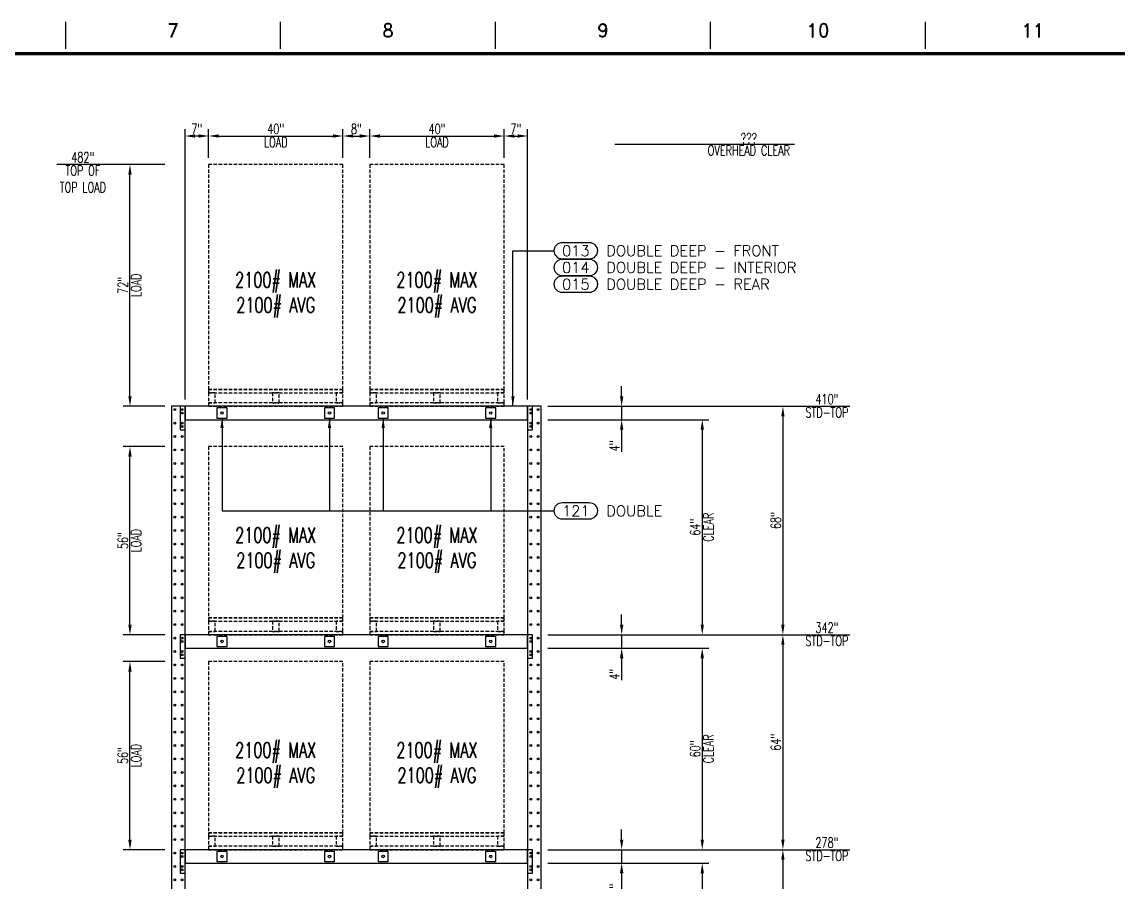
# Model space of a CAD drawing. Extents: x -81 to 963, y -153 to 541.
# Drawn here: x 300.3 to 626.7, y 268.4 to 524.4 of the extents above; entities that cross this region are included whole.
import ezdxf
from ezdxf.enums import TextEntityAlignment as Align

# ---------------------------------------------------------------- set-up
doc = ezdxf.new("R2010")
doc.units = 0
doc.header["$LTSCALE"] = 8
doc.header["$MEASUREMENT"] = 0
doc.linetypes.add('HIDDEN2', pattern=[0.1875, 0.125, -0.0625])
doc.layers.get('DEFPOINTS').update_dxf_attribs({"linetype": 'CONTINUOUS'})
for name, color, linetype in [('BORD', 15, 'CONTINUOUS'), ('FDIM', 2, 'CONTINUOUS'), ('RACKDIM', 7, 'CONTINUOUS'), ('RACKLOAD', 254, 'HIDDEN2'), ('RACKPALLET', 254, 'HIDDEN2'), ('RACKSHELF', 20, 'CONTINUOUS'), ('RACKUPRIGHT', 180, 'CONTINUOUS'), ('TEXTL', 3, 'CONTINUOUS')]:
    doc.layers.add(name, color=color, linetype=linetype)
doc.styles.add('2thirds', font='romans.shx', dxfattribs={"width": 0.7})
doc.styles.add('DCMARCH', font='stylu.ttf', dxfattribs={"width": 0.75, "oblique": 15})
doc.styles.add('ROMAND', font='ROMAND')
doc.styles.add('SIMPLEX', font='SIMPLEX')
doc.dimstyles.new('2tfrac16', dxfattribs={"dimscale": 32, "dimtxt": 0.0938, "dimasz": 0.0938, "dimexe": 0.0625, "dimexo": 0.0625, "dimgap": 0.01, "dimtad": 1, "dimdec": 4, "dimzin": 1, "dimdsep": 46, "dimlunit": 5, "dimtxsty": '2thirds', "dimcen": 0.0625, "dimclrd": 256, "dimclre": 256, "dimclrt": 256, "dimadec": 0, "dimazin": 0, "dimtfac": 0.75, "dimtdec": 4, "dimtmove": 0, "dimatfit": 0, "dimfxl": 1, "dimtvp": 0.75, "dimfrac": 2, "dimtolj": 1, "dimtzin": 0, "dimarcsym": 0})
doc.dimstyles.new('2tfrac32', dxfattribs={"dimscale": 32, "dimtxt": 0.0938, "dimasz": 0.0938, "dimexe": 0.0625, "dimexo": 0.0625, "dimgap": 0.01, "dimtad": 1, "dimdec": 5, "dimzin": 1, "dimdsep": 46, "dimlunit": 5, "dimtxsty": '2thirds', "dimcen": 0.0625, "dimclrd": 256, "dimclre": 256, "dimclrt": 256, "dimadec": 0, "dimazin": 0, "dimtfac": 0.75, "dimtdec": 4, "dimtmove": 0, "dimatfit": 0, "dimfxl": 1, "dimtvp": 0.75, "dimfrac": 2, "dimtolj": 1, "dimtzin": 0, "dimarcsym": 0})

# ---------------------------------------------------------------- blocks, each defined once
blk = doc.blocks.new('*D66')
at = {"layer": 'DEFPOINTS', "color": 0}
for p in [(454.93, 278), (454.93, 274), (478.93, 274)]:
    blk.add_point(p, dxfattribs=at)
at = {"layer": 'RACKDIM', "lineweight": -2}
for p, q in [((478.93, 281), (478.93, 284)), ((456.93, 278), (480.93, 278)), ((478.93, 278), (478.93, 274)), ((456.93, 274), (480.93, 274)), ((478.93, 271), (478.93, 264.46))]:
    blk.add_line(p, q, dxfattribs=at)
at = {"layer": 'RACKDIM'}
for points in [[(478.43, 281), (479.43, 281), (478.93, 278)], [(478.43, 271), (479.43, 271), (478.93, 274)]]:
    blk.add_solid(points, dxfattribs=at)
at = {"layer": 'RACKDIM', "insert": (476.82, 266.23), "char_height": 3.002, "attachment_point": 5, "rotation": 89.9998, "style": '2thirds'}
blk.add_mtext('\\A1;4"', dxfattribs=at)
blk = doc.blocks.new('*D67')
at = {"layer": 'DEFPOINTS', "color": 0}
for p in [(454.93, 274), (454.93, 212), (502.93, 212)]:
    blk.add_point(p, dxfattribs=at)
at = {"layer": 'RACKDIM', "lineweight": -2}
for p, q in [((456.93, 274), (504.93, 274)), ((502.93, 271), (502.93, 215)), ((456.93, 212), (504.93, 212))]:
    blk.add_line(p, q, dxfattribs=at)
at = {"layer": 'RACKDIM'}
for points in [[(502.43, 271), (503.43, 271), (502.93, 274)], [(502.43, 215), (503.43, 215), (502.93, 212)]]:
    blk.add_solid(points, dxfattribs=at)
at = {"layer": 'RACKDIM', "char_height": 3.002, "attachment_point": 5, "rotation": 89.9998, "style": '2thirds'}
for s, insert in [('\\A1;62"', (500.82, 243)), ('\\A1;CLEAR', (504.75, 243))]:
    blk.add_mtext(s, dxfattribs=dict(at, insert=insert))
blk = doc.blocks.new('*D68')
at = {"layer": 'DEFPOINTS', "color": 0}
for p in [(454.93, 278), (454.93, 212), (526.93, 212)]:
    blk.add_point(p, dxfattribs=at)
at = {"layer": 'RACKDIM', "lineweight": -2}
for p, q in [((456.93, 278), (528.93, 278)), ((526.93, 275), (526.93, 215)), ((456.93, 212), (528.93, 212))]:
    blk.add_line(p, q, dxfattribs=at)
at = {"layer": 'RACKDIM'}
for points in [[(526.43, 275), (527.43, 275), (526.93, 278)], [(526.43, 215), (527.43, 215), (526.93, 212)]]:
    blk.add_solid(points, dxfattribs=at)
at = {"layer": 'RACKDIM', "insert": (524.82, 245), "char_height": 3.002, "attachment_point": 5, "rotation": 89.9998, "style": '2thirds'}
blk.add_mtext('\\A1;66"', dxfattribs=at)
blk = doc.blocks.new('*D69')
at = {"layer": 'DEFPOINTS', "color": 0}
for p in [(454.93, 278), (532.93, 278), (348.93, 0)]:
    blk.add_point(p, dxfattribs=at)
at = {"layer": 'RACKDIM', "lineweight": -2}
blk.add_line((456.93, 278), (546.86, 278), dxfattribs=at)
at = {"layer": 'RACKDIM', "attachment_point": 5, "style": '2thirds'}
for s, insert, char_height in [('\\A1;278"', (540.05, 280.11), 3.002), ('\\A1;STD-TOP', (540.05, 276.18), 3.0016)]:
    blk.add_mtext(s, dxfattribs=dict(at, insert=insert, char_height=char_height))
blk = doc.blocks.new('*D70')
at = {"layer": 'DEFPOINTS', "color": 0}
for p in [(332.52, 334), (344.93, 334), (344.93, 278)]:
    blk.add_point(p, dxfattribs=at)
at = {"layer": 'RACKDIM', "lineweight": -2}
for p, q in [((342.93, 334), (330.52, 334)), ((332.52, 281), (332.52, 331)), ((342.93, 278), (330.52, 278))]:
    blk.add_line(p, q, dxfattribs=at)
at = {"layer": 'RACKDIM'}
for points in [[(332.02, 331), (333.02, 331), (332.52, 334)], [(332.02, 281), (333.02, 281), (332.52, 278)]]:
    blk.add_solid(points, dxfattribs=at)
at = {"layer": 'RACKDIM', "char_height": 3.002, "attachment_point": 5, "rotation": 89.9998, "style": '2thirds'}
for s, insert in [('\\A1;56"', (330.41, 306)), ('\\A1;LOAD', (334.34, 306))]:
    blk.add_mtext(s, dxfattribs=dict(at, insert=insert))
blk = doc.blocks.new('*D71')
at = {"layer": 'DEFPOINTS', "color": 0}
for p in [(454.93, 342), (454.93, 338), (478.93, 338)]:
    blk.add_point(p, dxfattribs=at)
at = {"layer": 'RACKDIM', "lineweight": -2}
for p, q in [((478.93, 345), (478.93, 348)), ((456.93, 342), (480.93, 342)), ((478.93, 342), (478.93, 338)), ((456.93, 338), (480.93, 338)), ((478.93, 335), (478.93, 328.46))]:
    blk.add_line(p, q, dxfattribs=at)
at = {"layer": 'RACKDIM'}
for points in [[(478.43, 345), (479.43, 345), (478.93, 342)], [(478.43, 335), (479.43, 335), (478.93, 338)]]:
    blk.add_solid(points, dxfattribs=at)
at = {"layer": 'RACKDIM', "insert": (476.82, 330.23), "char_height": 3.002, "attachment_point": 5, "rotation": 89.9998, "style": '2thirds'}
blk.add_mtext('\\A1;4"', dxfattribs=at)
blk = doc.blocks.new('*D72')
at = {"layer": 'DEFPOINTS', "color": 0}
for p in [(454.93, 338), (454.93, 278), (502.93, 278)]:
    blk.add_point(p, dxfattribs=at)
at = {"layer": 'RACKDIM', "lineweight": -2}
for p, q in [((456.93, 338), (504.93, 338)), ((502.93, 335), (502.93, 281)), ((456.93, 278), (504.93, 278))]:
    blk.add_line(p, q, dxfattribs=at)
at = {"layer": 'RACKDIM'}
for points in [[(502.43, 335), (503.43, 335), (502.93, 338)], [(502.43, 281), (503.43, 281), (502.93, 278)]]:
    blk.add_solid(points, dxfattribs=at)
at = {"layer": 'RACKDIM', "char_height": 3.002, "attachment_point": 5, "rotation": 89.9998, "style": '2thirds'}
for s, insert in [('\\A1;60"', (500.82, 308)), ('\\A1;CLEAR', (504.75, 308))]:
    blk.add_mtext(s, dxfattribs=dict(at, insert=insert))
blk = doc.blocks.new('*D73')
at = {"layer": 'DEFPOINTS', "color": 0}
for p in [(454.93, 342), (454.93, 278), (526.93, 278)]:
    blk.add_point(p, dxfattribs=at)
at = {"layer": 'RACKDIM', "lineweight": -2}
for p, q in [((456.93, 342), (528.93, 342)), ((526.93, 339), (526.93, 281)), ((456.93, 278), (528.93, 278))]:
    blk.add_line(p, q, dxfattribs=at)
at = {"layer": 'RACKDIM'}
for points in [[(526.43, 339), (527.43, 339), (526.93, 342)], [(526.43, 281), (527.43, 281), (526.93, 278)]]:
    blk.add_solid(points, dxfattribs=at)
at = {"layer": 'RACKDIM', "insert": (524.82, 310), "char_height": 3.002, "attachment_point": 5, "rotation": 89.9998, "style": '2thirds'}
blk.add_mtext('\\A1;64"', dxfattribs=at)
blk = doc.blocks.new('*D74')
at = {"layer": 'DEFPOINTS', "color": 0}
for p in [(454.93, 342), (532.93, 342), (348.93, 0)]:
    blk.add_point(p, dxfattribs=at)
at = {"layer": 'RACKDIM', "lineweight": -2}
blk.add_line((456.93, 342), (546.86, 342), dxfattribs=at)
at = {"layer": 'RACKDIM', "attachment_point": 5, "style": '2thirds'}
for s, insert, char_height in [('\\A1;342"', (540.05, 344.11), 3.002), ('\\A1;STD-TOP', (540.05, 340.18), 3.0016)]:
    blk.add_mtext(s, dxfattribs=dict(at, insert=insert, char_height=char_height))
blk = doc.blocks.new('*D75')
at = {"layer": 'DEFPOINTS', "color": 0}
for p in [(332.52, 398), (344.93, 398), (344.93, 342)]:
    blk.add_point(p, dxfattribs=at)
at = {"layer": 'RACKDIM', "lineweight": -2}
for p, q in [((342.93, 398), (330.52, 398)), ((332.52, 345), (332.52, 395)), ((342.93, 342), (330.52, 342))]:
    blk.add_line(p, q, dxfattribs=at)
at = {"layer": 'RACKDIM'}
for points in [[(332.02, 395), (333.02, 395), (332.52, 398)], [(332.02, 345), (333.02, 345), (332.52, 342)]]:
    blk.add_solid(points, dxfattribs=at)
at = {"layer": 'RACKDIM', "char_height": 3.002, "attachment_point": 5, "rotation": 89.9998, "style": '2thirds'}
for s, insert in [('\\A1;56"', (330.41, 370)), ('\\A1;LOAD', (334.34, 370))]:
    blk.add_mtext(s, dxfattribs=dict(at, insert=insert))
blk = doc.blocks.new('*D76')
at = {"layer": 'DEFPOINTS', "color": 0}
for p in [(454.93, 410), (454.93, 406), (478.93, 406)]:
    blk.add_point(p, dxfattribs=at)
at = {"layer": 'RACKDIM', "lineweight": -2}
for p, q in [((478.93, 413), (478.93, 416)), ((456.93, 410), (480.93, 410)), ((478.93, 410), (478.93, 406)), ((456.93, 406), (480.93, 406)), ((478.93, 403), (478.93, 396.46))]:
    blk.add_line(p, q, dxfattribs=at)
at = {"layer": 'RACKDIM'}
for points in [[(478.43, 413), (479.43, 413), (478.93, 410)], [(478.43, 403), (479.43, 403), (478.93, 406)]]:
    blk.add_solid(points, dxfattribs=at)
at = {"layer": 'RACKDIM', "insert": (476.82, 398.23), "char_height": 3.002, "attachment_point": 5, "rotation": 89.9998, "style": '2thirds'}
blk.add_mtext('\\A1;4"', dxfattribs=at)
blk = doc.blocks.new('*D77')
at = {"layer": 'DEFPOINTS', "color": 0}
for p in [(454.93, 406), (454.93, 342), (502.93, 342)]:
    blk.add_point(p, dxfattribs=at)
at = {"layer": 'RACKDIM', "lineweight": -2}
for p, q in [((456.93, 406), (504.93, 406)), ((502.93, 403), (502.93, 345)), ((456.93, 342), (504.93, 342))]:
    blk.add_line(p, q, dxfattribs=at)
at = {"layer": 'RACKDIM'}
for points in [[(502.43, 403), (503.43, 403), (502.93, 406)], [(502.43, 345), (503.43, 345), (502.93, 342)]]:
    blk.add_solid(points, dxfattribs=at)
at = {"layer": 'RACKDIM', "char_height": 3.002, "attachment_point": 5, "rotation": 89.9998, "style": '2thirds'}
for s, insert in [('\\A1;64"', (500.82, 374)), ('\\A1;CLEAR', (504.75, 374))]:
    blk.add_mtext(s, dxfattribs=dict(at, insert=insert))
blk = doc.blocks.new('*D78')
at = {"layer": 'DEFPOINTS', "color": 0}
for p in [(454.93, 410), (454.93, 342), (526.93, 342)]:
    blk.add_point(p, dxfattribs=at)
at = {"layer": 'RACKDIM', "lineweight": -2}
for p, q in [((456.93, 410), (528.93, 410)), ((526.93, 407), (526.93, 345)), ((456.93, 342), (528.93, 342))]:
    blk.add_line(p, q, dxfattribs=at)
at = {"layer": 'RACKDIM'}
for points in [[(526.43, 407), (527.43, 407), (526.93, 410)], [(526.43, 345), (527.43, 345), (526.93, 342)]]:
    blk.add_solid(points, dxfattribs=at)
at = {"layer": 'RACKDIM', "insert": (524.82, 376), "char_height": 3.002, "attachment_point": 5, "rotation": 89.9998, "style": '2thirds'}
blk.add_mtext('\\A1;68"', dxfattribs=at)
blk = doc.blocks.new('*D79')
at = {"layer": 'DEFPOINTS', "color": 0}
for p in [(454.93, 410), (532.93, 410), (348.93, 0)]:
    blk.add_point(p, dxfattribs=at)
at = {"layer": 'RACKDIM', "lineweight": -2}
blk.add_line((456.93, 410), (546.86, 410), dxfattribs=at)
at = {"layer": 'RACKDIM', "attachment_point": 5, "style": '2thirds'}
for s, insert, char_height in [('\\A1;410"', (540.05, 412.11), 3.002), ('\\A1;STD-TOP', (540.05, 408.18), 3.0016)]:
    blk.add_mtext(s, dxfattribs=dict(at, insert=insert, char_height=char_height))
blk = doc.blocks.new('*D80')
at = {"layer": 'DEFPOINTS', "color": 0}
for p in [(332.52, 482), (344.93, 482), (344.93, 410)]:
    blk.add_point(p, dxfattribs=at)
at = {"layer": 'RACKDIM', "lineweight": -2}
for p, q in [((342.93, 482), (330.52, 482)), ((332.52, 413), (332.52, 479)), ((342.93, 410), (330.52, 410))]:
    blk.add_line(p, q, dxfattribs=at)
at = {"layer": 'RACKDIM'}
for points in [[(332.02, 479), (333.02, 479), (332.52, 482)], [(332.02, 413), (333.02, 413), (332.52, 410)]]:
    blk.add_solid(points, dxfattribs=at)
at = {"layer": 'RACKDIM', "char_height": 3.002, "attachment_point": 5, "rotation": 89.9998, "style": '2thirds'}
for s, insert in [('\\A1;72"', (330.41, 446)), ('\\A1;LOAD', (334.34, 446))]:
    blk.add_mtext(s, dxfattribs=dict(at, insert=insert))
blk = doc.blocks.new('*D81')
at = {"layer": 'DEFPOINTS', "color": 0}
for p in [(348.93, 490.47), (355.93, 482), (348.93, 410)]:
    blk.add_point(p, dxfattribs=at)
at = {"layer": 'RACKDIM', "lineweight": -2}
for p, q in [((348.93, 412), (348.93, 492.47)), ((352.93, 490.47), (351.93, 490.47)), ((355.93, 484), (355.93, 492.47))]:
    blk.add_line(p, q, dxfattribs=at)
at = {"layer": 'RACKDIM'}
for points in [[(351.93, 490.97), (351.93, 489.97), (348.93, 490.47)], [(352.93, 490.97), (352.93, 489.97), (355.93, 490.47)]]:
    blk.add_solid(points, dxfattribs=at)
at = {"layer": 'RACKDIM', "insert": (352.43, 492.58), "char_height": 3.002, "attachment_point": 5, "style": '2thirds'}
blk.add_mtext('\\A1;7"', dxfattribs=at)
blk = doc.blocks.new('*D82')
at = {"layer": 'DEFPOINTS', "color": 0}
for p in [(395.93, 490.47), (355.93, 482), (395.93, 482)]:
    blk.add_point(p, dxfattribs=at)
at = {"layer": 'RACKDIM', "lineweight": -2}
for p, q in [((355.93, 484), (355.93, 492.47)), ((358.93, 490.47), (392.93, 490.47)), ((395.93, 484), (395.93, 492.47))]:
    blk.add_line(p, q, dxfattribs=at)
at = {"layer": 'RACKDIM'}
for points in [[(358.93, 490.97), (358.93, 489.97), (355.93, 490.47)], [(392.93, 490.97), (392.93, 489.97), (395.93, 490.47)]]:
    blk.add_solid(points, dxfattribs=at)
at = {"layer": 'RACKDIM', "char_height": 3.002, "attachment_point": 5, "style": '2thirds'}
for s, insert in [('\\A1;40"', (375.93, 492.58)), ('\\A1;LOAD', (375.93, 488.65))]:
    blk.add_mtext(s, dxfattribs=dict(at, insert=insert))
blk = doc.blocks.new('*D83')
at = {"layer": 'DEFPOINTS', "color": 0}
for p in [(403.93, 490.47), (395.93, 482), (403.93, 482)]:
    blk.add_point(p, dxfattribs=at)
at = {"layer": 'RACKDIM', "lineweight": -2}
for p, q in [((395.93, 484), (395.93, 492.47)), ((398.93, 490.47), (400.93, 490.47)), ((403.93, 484), (403.93, 492.47))]:
    blk.add_line(p, q, dxfattribs=at)
at = {"layer": 'RACKDIM'}
for points in [[(398.93, 490.97), (398.93, 489.97), (395.93, 490.47)], [(400.93, 490.97), (400.93, 489.97), (403.93, 490.47)]]:
    blk.add_solid(points, dxfattribs=at)
at = {"layer": 'RACKDIM', "insert": (399.93, 492.58), "char_height": 3.002, "attachment_point": 5, "style": '2thirds'}
blk.add_mtext('\\A1;8"', dxfattribs=at)
blk = doc.blocks.new('*D84')
at = {"layer": 'DEFPOINTS', "color": 0}
for p in [(443.93, 490.47), (403.93, 482), (443.93, 482)]:
    blk.add_point(p, dxfattribs=at)
at = {"layer": 'RACKDIM', "lineweight": -2}
for p, q in [((403.93, 484), (403.93, 492.47)), ((406.93, 490.47), (440.93, 490.47)), ((443.93, 484), (443.93, 492.47))]:
    blk.add_line(p, q, dxfattribs=at)
at = {"layer": 'RACKDIM'}
for points in [[(406.93, 490.97), (406.93, 489.97), (403.93, 490.47)], [(440.93, 490.97), (440.93, 489.97), (443.93, 490.47)]]:
    blk.add_solid(points, dxfattribs=at)
at = {"layer": 'RACKDIM', "char_height": 3.002, "attachment_point": 5, "style": '2thirds'}
for s, insert in [('\\A1;40"', (423.93, 492.58)), ('\\A1;LOAD', (423.93, 488.65))]:
    blk.add_mtext(s, dxfattribs=dict(at, insert=insert))
blk = doc.blocks.new('*D85')
at = {"layer": 'DEFPOINTS', "color": 0}
for p in [(450.93, 490.47), (443.93, 482), (450.93, 410)]:
    blk.add_point(p, dxfattribs=at)
at = {"layer": 'RACKDIM', "lineweight": -2}
for p, q in [((443.93, 484), (443.93, 492.47)), ((446.93, 490.47), (447.93, 490.47)), ((450.93, 412), (450.93, 492.47))]:
    blk.add_line(p, q, dxfattribs=at)
at = {"layer": 'RACKDIM'}
for points in [[(446.93, 490.97), (446.93, 489.97), (443.93, 490.47)], [(447.93, 490.97), (447.93, 489.97), (450.93, 490.47)]]:
    blk.add_solid(points, dxfattribs=at)
at = {"layer": 'RACKDIM', "insert": (447.43, 492.58), "char_height": 3.002, "attachment_point": 5, "style": '2thirds'}
blk.add_mtext('\\A1;7"', dxfattribs=at)
blk = doc.blocks.new('*D86')
at = {"layer": 'DEFPOINTS', "color": 0}
for p in [(326.52, 482), (344.93, 482), (348.93, 0)]:
    blk.add_point(p, dxfattribs=at)
at = {"layer": 'RACKDIM', "lineweight": -2}
for p, q in [((332.52, 482), (310.79, 482)), ((338.52, 482), (332.52, 482)), ((342.93, 482), (338.52, 482))]:
    blk.add_line(p, q, dxfattribs=at)
at = {"layer": 'RACKDIM', "char_height": 3.002, "attachment_point": 5, "style": '2thirds'}
for s, insert in [('\\A1;482"', (318.49, 484.11)), ('\\A1;TOP OF\\PTOP LOAD', (318.49, 477.68))]:
    blk.add_mtext(s, dxfattribs=dict(at, insert=insert))
blk = doc.blocks.new('*D87')
at = {"layer": 'DEFPOINTS', "color": 0}
for p in [(474.93, 488), (502.93, 488), (348.93, 0)]:
    blk.add_point(p, dxfattribs=at)
at = {"layer": 'RACKDIM', "lineweight": -2}
blk.add_line((476.93, 488), (530.36, 488), dxfattribs=at)
at = {"layer": 'RACKDIM', "attachment_point": 5, "style": '2thirds'}
for s, insert, char_height in [('\\A1;???', (516.81, 489.82), 3.002), ('\\A1;OVERHEAD CLEAR', (516.81, 486.18), 3.0016)]:
    blk.add_mtext(s, dxfattribs=dict(at, insert=insert, char_height=char_height))
blk = doc.blocks.new('sbord_d')
at = {"layer": 'BORD'}
for p, q in [((12, 20.062), (12, 20.312)), ((14, 20.062), (14, 20.312)), ((16, 20.062), (16, 20.312)), ((18, 20.062), (18, 20.312)), ((20, 20.062), (20, 20.312))]:
    blk.add_line(p, q, dxfattribs=at)
at = {"layer": 'BORD', "const_width": 0.0313}
blk.add_lwpolyline([(-0.016, -0.016), (32.016, -0.016), (32.016, 20.016), (-0.016, 20.016)], close=True, dxfattribs=at)
at = {"layer": 'BORD', "style": 'ROMAND'}
for s, p in [('7', (13, 20.234)), ('8', (15, 20.234)), ('9', (17, 20.234)), ('10', (19, 20.234)), ('11', (21, 20.234))]:
    blk.add_text(s, height=0.125, dxfattribs=at).set_placement(p, align=Align.MIDDLE)
at = {"layer": 'TEXTL', "flags": 8}
for tag, height, style, p in [('TITLE1', 0.156, 'SIMPLEX', (30.266, 2.776)), ('TITLE2', 0.156, 'SIMPLEX', (30.266, 2.443)), ('CHK', 0.0938, 'SIMPLEX', (29.828, 0.883)), ('APP', 0.0938, 'SIMPLEX', (30.703, 0.883)), ('JOB#', 0.125, 'ROMAND', (30.12, 0.133)), ('SHT', 0.125, 'ROMAND', (31.193, 0.133)), ('REV', 0.125, 'ROMAND', (31.789, 0.133))]:
    blk.add_attdef(tag, text='', height=height, dxfattribs=dict(at, style=style)).set_placement(p, align=Align.MIDDLE)
at = {"layer": 'TEXTL', "style": 'SIMPLEX', "flags": 8}
for tag, height, p in [('CUSTOMER', 0.156, (30.266, 1.697)), ('LOCATION', 0.125, (30.266, 1.364)), ('REVC', 0.0781, (20.259, 0.945)), ('CCHK', 0.0781, (27.255, 0.943)), ('REVB', 0.0781, (20.259, 0.695)), ('BCHK', 0.0781, (27.255, 0.683)), ('REVA', 0.0781, (20.259, 0.445)), ('ACHK', 0.0781, (27.255, 0.443))]:
    blk.add_attdef(tag, text='', height=height, dxfattribs=at).set_placement(p, align=Align.CENTER)
at = {"layer": 'TEXTL', "flags": 8}
for tag, p, height, style in [('REVCDESC', (20.625, 0.943), 0.0781, 'SIMPLEX'), ('REVBDESC', (20.625, 0.683), 0.0781, 'SIMPLEX'), ('REVADESC', (20.625, 0.443), 0.0781, 'SIMPLEX'), ('DWG#', (30.055, -0.566), 0.0938, 'ROMAND')]:
    blk.add_attdef(tag, p, '', height=height, dxfattribs=dict(at, style=style))
at = {"layer": 'TEXTL', "style": 'DCMARCH', "oblique": 15, "width": 0.75, "flags": 8}
for tag, p in [('CBY', (26.755, 0.943)), ('BBY', (26.755, 0.683)), ('ABY', (26.755, 0.443))]:
    blk.add_attdef(tag, text='', height=0.0781, dxfattribs=at).set_placement(p, align=Align.CENTER)
at = {"layer": 'TEXTL', "style": 'SIMPLEX', "flags": 8}
for tag, height, width, p, p2 in [('CAPP', 0.0781, 1.292308, (27.588, 0.944), (27.963, 0.944)), ('CDT', 0.0781, 1.866, (28.071, 0.943), (28.46, 0.943)), ('SCALE', 0.0938, 1.702732, (31.234, 0.837), (31.941, 0.837)), ('BAPP', 0.0781, 1.292308, (27.588, 0.683), (27.963, 0.683)), ('BDT', 0.0781, 1.866, (28.071, 0.683), (28.46, 0.683)), ('AAPP', 0.0781, 1.275949, (27.588, 0.443), (27.963, 0.443)), ('ADT', 0.0781, 1.833263, (28.071, 0.443), (28.46, 0.443)), ('DATE', 0.0938, 2.134634, (28.609, 0.462), (29.315, 0.462)), ('CHKDT', 0.0938, 1.555556, (29.484, 0.462), (30.172, 0.462)), ('APPDT', 0.0938, 1.555556, (30.359, 0.462), (31.047, 0.462)), ('PLOT#', 0.0938, 8.555556, (31.234, 0.462), (31.922, 0.462))]:
    blk.add_attdef(tag, text='', height=height, dxfattribs=dict(at, width=width)).set_placement(p, p2, align=Align.FIT)
at = {"layer": 'TEXTL', "style": 'DCMARCH', "oblique": 15, "width": 0.75, "flags": 8}
blk.add_attdef('DRBY', (28.593, 0.821), '', height=0.125, dxfattribs=at)

msp = doc.modelspace()

# ---------------------------------------------------------------- linework, layer by layer
at = {"layer": 'FDIM'}
for points in [[(461.33795, 453.82278, -1), (461.33795, 458.80638), (469.21495, 458.80638, -1), (469.21495, 453.82278)], [(461.33795, 448.83918, -1), (461.33795, 453.82278), (469.21495, 453.82278, -1), (469.21495, 448.83918)], [(461.33795, 443.85559, -1), (461.33795, 448.83918), (469.21495, 448.83918, -1), (469.21495, 443.85559)], [(461.33795, 376.36926, -1), (461.33795, 381.35286), (469.21495, 381.35286, -1), (469.21495, 376.36926)]]:
    msp.add_lwpolyline(points, format="xyb", close=True, dxfattribs=at)
at = {"layer": 'RACKLOAD'}
for points in [[(355.92916, 415), (395.92916, 415), (395.92916, 482), (355.92916, 482), (355.92916, 415)], [(403.92916, 415), (443.92916, 415), (443.92916, 482), (403.92916, 482), (403.92916, 415)], [(355.92916, 347), (395.92916, 347), (395.92916, 398), (355.92916, 398), (355.92916, 347)], [(403.92916, 347), (443.92916, 347), (443.92916, 398), (403.92916, 398), (403.92916, 347)], [(355.92916, 283), (395.92916, 283), (395.92916, 334), (355.92916, 334), (355.92916, 283)], [(403.92916, 283), (443.92916, 283), (443.92916, 334), (403.92916, 334), (403.92916, 283)]]:
    msp.add_lwpolyline(points, dxfattribs=at)
at = {"layer": 'RACKPALLET'}
for points in [[(355.92916, 414), (395.92916, 414), (395.92916, 415), (355.92916, 415), (355.92916, 414)], [(403.92916, 414), (443.92916, 414), (443.92916, 415), (403.92916, 415), (403.92916, 414)], [(355.92916, 411), (357.92916, 411), (357.92916, 414), (355.92916, 414), (355.92916, 411)], [(374.92916, 411), (376.92916, 411), (376.92916, 414), (374.92916, 414), (374.92916, 411)], [(393.92916, 411), (395.92916, 411), (395.92916, 414), (393.92916, 414), (393.92916, 411)], [(403.92916, 411), (405.92916, 411), (405.92916, 414), (403.92916, 414), (403.92916, 411)], [(422.92916, 411), (424.92916, 411), (424.92916, 414), (422.92916, 414), (422.92916, 411)], [(441.92916, 411), (443.92916, 411), (443.92916, 414), (441.92916, 414), (441.92916, 411)], [(355.92916, 410), (395.92916, 410), (395.92916, 411), (355.92916, 411), (355.92916, 410)], [(403.92916, 410), (443.92916, 410), (443.92916, 411), (403.92916, 411), (403.92916, 410)], [(355.92916, 346), (395.92916, 346), (395.92916, 347), (355.92916, 347), (355.92916, 346)], [(355.92916, 343), (357.92916, 343), (357.92916, 346), (355.92916, 346), (355.92916, 343)], [(374.92916, 343), (376.92916, 343), (376.92916, 346), (374.92916, 346), (374.92916, 343)], [(393.92916, 343), (395.92916, 343), (395.92916, 346), (393.92916, 346), (393.92916, 343)], [(403.92916, 346), (443.92916, 346), (443.92916, 347), (403.92916, 347), (403.92916, 346)], [(403.92916, 343), (405.92916, 343), (405.92916, 346), (403.92916, 346), (403.92916, 343)], [(422.92916, 343), (424.92916, 343), (424.92916, 346), (422.92916, 346), (422.92916, 343)], [(441.92916, 343), (443.92916, 343), (443.92916, 346), (441.92916, 346), (441.92916, 343)], [(355.92916, 342), (395.92916, 342), (395.92916, 343), (355.92916, 343), (355.92916, 342)], [(403.92916, 342), (443.92916, 342), (443.92916, 343), (403.92916, 343), (403.92916, 342)], [(355.92916, 282), (395.92916, 282), (395.92916, 283), (355.92916, 283), (355.92916, 282)], [(355.92916, 279), (357.92916, 279), (357.92916, 282), (355.92916, 282), (355.92916, 279)], [(374.92916, 279), (376.92916, 279), (376.92916, 282), (374.92916, 282), (374.92916, 279)], [(393.92916, 279), (395.92916, 279), (395.92916, 282), (393.92916, 282), (393.92916, 279)], [(403.92916, 282), (443.92916, 282), (443.92916, 283), (403.92916, 283), (403.92916, 282)], [(403.92916, 279), (405.92916, 279), (405.92916, 282), (403.92916, 282), (403.92916, 279)], [(422.92916, 279), (424.92916, 279), (424.92916, 282), (422.92916, 282), (422.92916, 279)], [(441.92916, 279), (443.92916, 279), (443.92916, 282), (441.92916, 282), (441.92916, 279)], [(355.92916, 278), (395.92916, 278), (395.92916, 279), (355.92916, 279), (355.92916, 278)], [(403.92916, 278), (443.92916, 278), (443.92916, 279), (403.92916, 279), (403.92916, 278)]]:
    msp.add_lwpolyline(points, dxfattribs=at)
at = {"layer": 'RACKSHELF'}
for points in [[(347.42916, 403), (348.92916, 403), (348.92916, 410), (347.42916, 410), (347.42916, 403)], [(348.92916, 406), (450.92916, 406), (450.92916, 410), (348.92916, 410), (348.92916, 406)], [(358.42916, 406.5), (361.42916, 406.5), (361.42916, 409.5), (358.42916, 409.5), (358.42916, 406.5)], [(390.42916, 406.5), (393.42916, 406.5), (393.42916, 409.5), (390.42916, 409.5), (390.42916, 406.5)], [(406.42916, 406.5), (409.42916, 406.5), (409.42916, 409.5), (406.42916, 409.5), (406.42916, 406.5)], [(438.42916, 406.5), (441.42916, 406.5), (441.42916, 409.5), (438.42916, 409.5), (438.42916, 406.5)], [(450.92916, 403), (452.42916, 403), (452.42916, 410), (450.92916, 410), (450.92916, 403)], [(347.42916, 335), (348.92916, 335), (348.92916, 342), (347.42916, 342), (347.42916, 335)], [(348.92916, 338), (450.92916, 338), (450.92916, 342), (348.92916, 342), (348.92916, 338)], [(358.42916, 338.5), (361.42916, 338.5), (361.42916, 341.5), (358.42916, 341.5), (358.42916, 338.5)], [(390.42916, 338.5), (393.42916, 338.5), (393.42916, 341.5), (390.42916, 341.5), (390.42916, 338.5)], [(406.42916, 338.5), (409.42916, 338.5), (409.42916, 341.5), (406.42916, 341.5), (406.42916, 338.5)], [(438.42916, 338.5), (441.42916, 338.5), (441.42916, 341.5), (438.42916, 341.5), (438.42916, 338.5)], [(450.92916, 335), (452.42916, 335), (452.42916, 342), (450.92916, 342), (450.92916, 335)], [(347.42916, 271), (348.92916, 271), (348.92916, 278), (347.42916, 278), (347.42916, 271)], [(348.92916, 274), (450.92916, 274), (450.92916, 278), (348.92916, 278), (348.92916, 274)], [(358.42916, 274.5), (361.42916, 274.5), (361.42916, 277.5), (358.42916, 277.5), (358.42916, 274.5)], [(390.42916, 274.5), (393.42916, 274.5), (393.42916, 277.5), (390.42916, 277.5), (390.42916, 274.5)], [(406.42916, 274.5), (409.42916, 274.5), (409.42916, 277.5), (406.42916, 277.5), (406.42916, 274.5)], [(438.42916, 274.5), (441.42916, 274.5), (441.42916, 277.5), (438.42916, 277.5), (438.42916, 274.5)], [(450.92916, 271), (452.42916, 271), (452.42916, 278), (450.92916, 278), (450.92916, 271)]]:
    msp.add_lwpolyline(points, dxfattribs=at)
for centre, radius in [((348.02291, 409), 0.28125), ((348.02291, 408), 0.28125), ((359.92916, 408), 0.375), ((391.92916, 408), 0.375), ((407.92916, 408), 0.375), ((439.92916, 408), 0.375), ((451.83541, 409), 0.28125), ((451.83541, 408), 0.28125), ((348.02291, 405), 0.28125), ((451.83541, 405), 0.28125), ((348.02291, 404), 0.28125), ((451.83541, 404), 0.28125), ((348.02291, 341), 0.28125), ((348.02291, 340), 0.28125), ((359.92916, 340), 0.375), ((391.92916, 340), 0.375), ((407.92916, 340), 0.375), ((439.92916, 340), 0.375), ((451.83541, 341), 0.28125), ((451.83541, 340), 0.28125), ((348.02291, 337), 0.28125), ((348.02291, 336), 0.28125), ((451.83541, 337), 0.28125), ((451.83541, 336), 0.28125), ((348.02291, 277), 0.28125), ((348.02291, 276), 0.28125), ((359.92916, 276), 0.375), ((391.92916, 276), 0.375), ((407.92916, 276), 0.375), ((439.92916, 276), 0.375), ((451.83541, 277), 0.28125), ((451.83541, 276), 0.28125), ((348.02291, 273), 0.28125), ((348.02291, 272), 0.28125), ((451.83541, 273), 0.28125), ((451.83541, 272), 0.28125)]:
    msp.add_circle(centre, radius, dxfattribs=at)
at = {"layer": 'RACKUPRIGHT'}
for points in [[(344.92916, 0.5), (348.92916, 0.5), (348.92916, 410), (344.92916, 410), (344.92916, 0.5)], [(450.92916, 0.5), (454.92916, 0.5), (454.92916, 410), (450.92916, 410), (450.92916, 0.5)]]:
    msp.add_lwpolyline(points, dxfattribs=at)
for centre in [(345.83541, 409), (348.02291, 409), (451.83541, 409), (454.02291, 409), (345.83541, 405), (348.02291, 405), (451.83541, 405), (454.02291, 405), (345.83541, 401), (348.02291, 401), (451.83541, 401), (454.02291, 401), (345.83541, 397), (348.02291, 397), (451.83541, 397), (454.02291, 397), (345.83541, 393), (348.02291, 393), (451.83541, 393), (454.02291, 393), (345.83541, 389), (348.02291, 389), (451.83541, 389), (454.02291, 389), (345.83541, 385), (348.02291, 385), (451.83541, 385), (454.02291, 385), (345.83541, 381), (348.02291, 381), (451.83541, 381), (454.02291, 381), (345.83541, 377), (348.02291, 377), (451.83541, 377), (454.02291, 377), (345.83541, 373), (348.02291, 373), (451.83541, 373), (454.02291, 373), (345.83541, 369), (348.02291, 369), (451.83541, 369), (454.02291, 369), (345.83541, 365), (348.02291, 365), (451.83541, 365), (454.02291, 365), (345.83541, 361), (348.02291, 361), (451.83541, 361), (454.02291, 361), (345.83541, 357), (348.02291, 357), (451.83541, 357), (454.02291, 357), (345.83541, 353), (348.02291, 353), (451.83541, 353), (454.02291, 353), (345.83541, 349), (348.02291, 349), (451.83541, 349), (454.02291, 349), (345.83541, 345), (348.02291, 345), (451.83541, 345), (454.02291, 345), (345.83541, 341), (348.02291, 341), (451.83541, 341), (454.02291, 341), (345.83541, 337), (348.02291, 337), (451.83541, 337), (454.02291, 337), (345.83541, 333), (348.02291, 333), (451.83541, 333), (454.02291, 333), (345.83541, 329), (348.02291, 329), (451.83541, 329), (454.02291, 329), (345.83541, 325), (348.02291, 325), (451.83541, 325), (454.02291, 325), (345.83541, 321), (348.02291, 321), (451.83541, 321), (454.02291, 321), (345.83541, 317), (348.02291, 317), (451.83541, 317), (454.02291, 317), (345.83541, 313), (348.02291, 313), (451.83541, 313), (454.02291, 313), (345.83541, 309), (348.02291, 309), (451.83541, 309), (454.02291, 309), (345.83541, 305), (348.02291, 305), (451.83541, 305), (454.02291, 305), (345.83541, 301), (348.02291, 301), (451.83541, 301), (454.02291, 301), (345.83541, 297), (348.02291, 297), (451.83541, 297), (454.02291, 297), (345.83541, 293), (348.02291, 293), (451.83541, 293), (454.02291, 293), (345.83541, 289), (348.02291, 289), (451.83541, 289), (454.02291, 289), (345.83541, 285), (348.02291, 285), (451.83541, 285), (454.02291, 285), (345.83541, 281), (348.02291, 281), (451.83541, 281), (454.02291, 281), (345.83541, 277), (348.02291, 277), (451.83541, 277), (454.02291, 277), (345.83541, 273), (348.02291, 273), (451.83541, 273), (454.02291, 273), (345.83541, 269), (348.02291, 269), (451.83541, 269), (454.02291, 269)]:
    msp.add_circle(centre, 0.28125, dxfattribs=at)

# ---------------------------------------------------------------- block references
at = {"layer": 'RACKLOAD', "xscale": 32, "yscale": 32, "zscale": 32}
msp.add_blockref('sbord_d', (-70.6259, -125.56669), dxfattribs=at)

# ---------------------------------------------------------------- texts
at = {"layer": 'FDIM', "style": 'SIMPLEX'}
for s, p in [('013', (465.27645, 456.31458)), ('014', (465.27645, 451.33098)), ('015', (465.27645, 446.34739)), ('121', (465.27645, 378.86106))]:
    msp.add_text(s, height=3.2, dxfattribs=at).set_placement(p, align=Align.MIDDLE)
for s, p in [('DOUBLE DEEP - FRONT', (474.34057, 456.31458)), ('DOUBLE DEEP - INTERIOR', (474.34057, 451.33098)), ('DOUBLE DEEP - REAR', (474.34057, 446.34739)), ('DOUBLE', (474.34057, 378.86106))]:
    msp.add_text(s, height=3.2, dxfattribs=at).set_placement(p, align=Align.MIDDLE_LEFT)
at = {"layer": 'RACKLOAD', "char_height": 4.5, "width": 40, "attachment_point": 5, "style": '2thirds'}
for insert in [(375.92916, 443.14286), (423.92916, 443.14286), (375.92916, 367.14286), (423.92916, 367.14286), (375.92916, 303.14286), (423.92916, 303.14286)]:
    msp.add_mtext('2100# MAX 2100# AVG', dxfattribs=dict(at, insert=insert))

# ---------------------------------------------------------------- dimensions: what is measured, and where the dimension line sits
at = {"layer": 'RACKDIM'}
for base, p1, p2, picture, middle in [((348.92916, 490.46927), (355.92916, 482), (348.92916, 410), '*D81', (352.42916, 492.57594)), ((403.92916, 490.46927), (395.92916, 482), (403.92916, 482), '*D83', (399.92916, 492.57594)), ((450.92916, 490.46927), (443.92916, 482), (450.92916, 410), '*D85', (447.42916, 492.57594))]:
    dim = msp.add_linear_dim(base=base, p1=p1, p2=p2, dimstyle='2tfrac16', override={"dimpost": '"'}, dxfattribs=at)
    dim.commit()
    dim.dimension.update_dxf_attribs({"geometry": picture, "text_midpoint": middle})
for base, p1, p2, picture, middle in [((395.92916, 490.46927), (355.92916, 482), (395.92916, 482), '*D82', (375.92916, 490.46927)), ((443.92916, 490.46927), (403.92916, 482), (443.92916, 482), '*D84', (423.92916, 490.46927))]:
    dim = msp.add_linear_dim(base=base, p1=p1, p2=p2, text='<>\\XLOAD', dimstyle='2tfrac16', override={"dimpost": '"'}, dxfattribs=at)
    dim.commit()
    dim.dimension.update_dxf_attribs({"geometry": picture, "text_midpoint": middle})
for feature_location, offset, text, picture, middle in [((474.92916, 488), (28, 0), '???\\XOVERHEAD CLEAR', '*D87', (516.80639, 488)), ((344.92916, 482), (-18.41329, 0.00005), '<>\\XTOP OF\\PTOP LOAD', '*D86', (318.49176, 482.00005)), ((454.92916, 410), (78, 0), '<>\\XSTD-TOP', '*D79', (540.05279, 410)), ((454.92916, 342), (78, 0), '<>\\XSTD-TOP', '*D74', (540.05279, 342)), ((454.92916, 278), (78, 0), '<>\\XSTD-TOP', '*D69', (540.05279, 278))]:
    dim = msp.add_ordinate_dim(feature_location=feature_location, offset=offset, dtype=0, origin=(348.92916, 0), text=text, dimstyle='2tfrac16', override={"dimpost": '"'}, dxfattribs=at)
    dim.commit()
    dim.dimension.update_dxf_attribs({"geometry": picture, "text_midpoint": middle})
for base, p1, p2, text, picture, middle in [((332.51612, 482.00005), (344.92916, 410), (344.92916, 482), '<>\\XLOAD', '*D80', (332.51599, 446.00005)), ((502.92891, 341.99982), (454.92916, 406), (454.92916, 342), '<>\\XCLEAR', '*D77', (502.92903, 373.99982)), ((332.51606, 398.00005), (344.92916, 342), (344.92916, 398), '<>\\XLOAD', '*D75', (332.51596, 370.00005)), ((502.92893, 277.99982), (454.92916, 338), (454.92916, 278), '<>\\XCLEAR', '*D72', (502.92904, 307.99982)), ((332.51606, 334.00005), (344.92916, 278), (344.92916, 334), '<>\\XLOAD', '*D70', (332.51596, 306.00005)), ((502.92892, 211.99982), (454.92916, 274), (454.92916, 212), '<>\\XCLEAR', '*D67', (502.92903, 242.99982))]:
    dim = msp.add_linear_dim(base=base, p1=p1, p2=p2, angle=269.9997895, text=text, dimstyle='2tfrac16', override={"dimpost": '"'}, dxfattribs=at)
    dim.commit()
    dim.dimension.update_dxf_attribs({"geometry": picture, "text_midpoint": middle})
for base, p1, p2, picture, middle in [((478.92915, 405.99991), (454.92916, 410), (454.92916, 406), '*D76', (476.82245, 398.22595)), ((526.92891, 341.99974), (454.92916, 410), (454.92916, 342), '*D78', (524.82237, 375.99974)), ((478.92915, 337.99991), (454.92916, 342), (454.92916, 338), '*D71', (476.82245, 330.22595)), ((526.92893, 277.99974), (454.92916, 342), (454.92916, 278), '*D73', (524.82238, 309.99974)), ((478.92915, 273.99991), (454.92916, 278), (454.92916, 274), '*D66', (476.82245, 266.22595)), ((526.92892, 211.99974), (454.92916, 278), (454.92916, 212), '*D68', (524.82237, 244.99974))]:
    dim = msp.add_linear_dim(base=base, p1=p1, p2=p2, angle=269.9997895, dimstyle='2tfrac16', override={"dimpost": '"'}, dxfattribs=at)
    dim.commit()
    dim.dimension.update_dxf_attribs({"geometry": picture, "text_midpoint": middle})

# ---------------------------------------------------------------- leaders
at = {"layer": 'FDIM'}
for points in [[(446.5425, 410), (446.5425, 456.31458), (458.84615, 456.31458)], [(359.92916, 406.5), (359.92916, 378.86106), (458.84615, 378.86106)], [(391.92916, 406.5), (391.92916, 378.86106), (458.84615, 378.86106)], [(407.92916, 406.5), (407.92916, 378.86106), (458.84615, 378.86106)], [(439.92916, 406.5), (439.92916, 378.86106), (458.84615, 378.86106)]]:
    msp.add_leader(points, dimstyle='2tfrac32', override={"dimgap": 0.01, "dimtad": 0}, dxfattribs=at)

doc.saveas('drawing.dxf')
